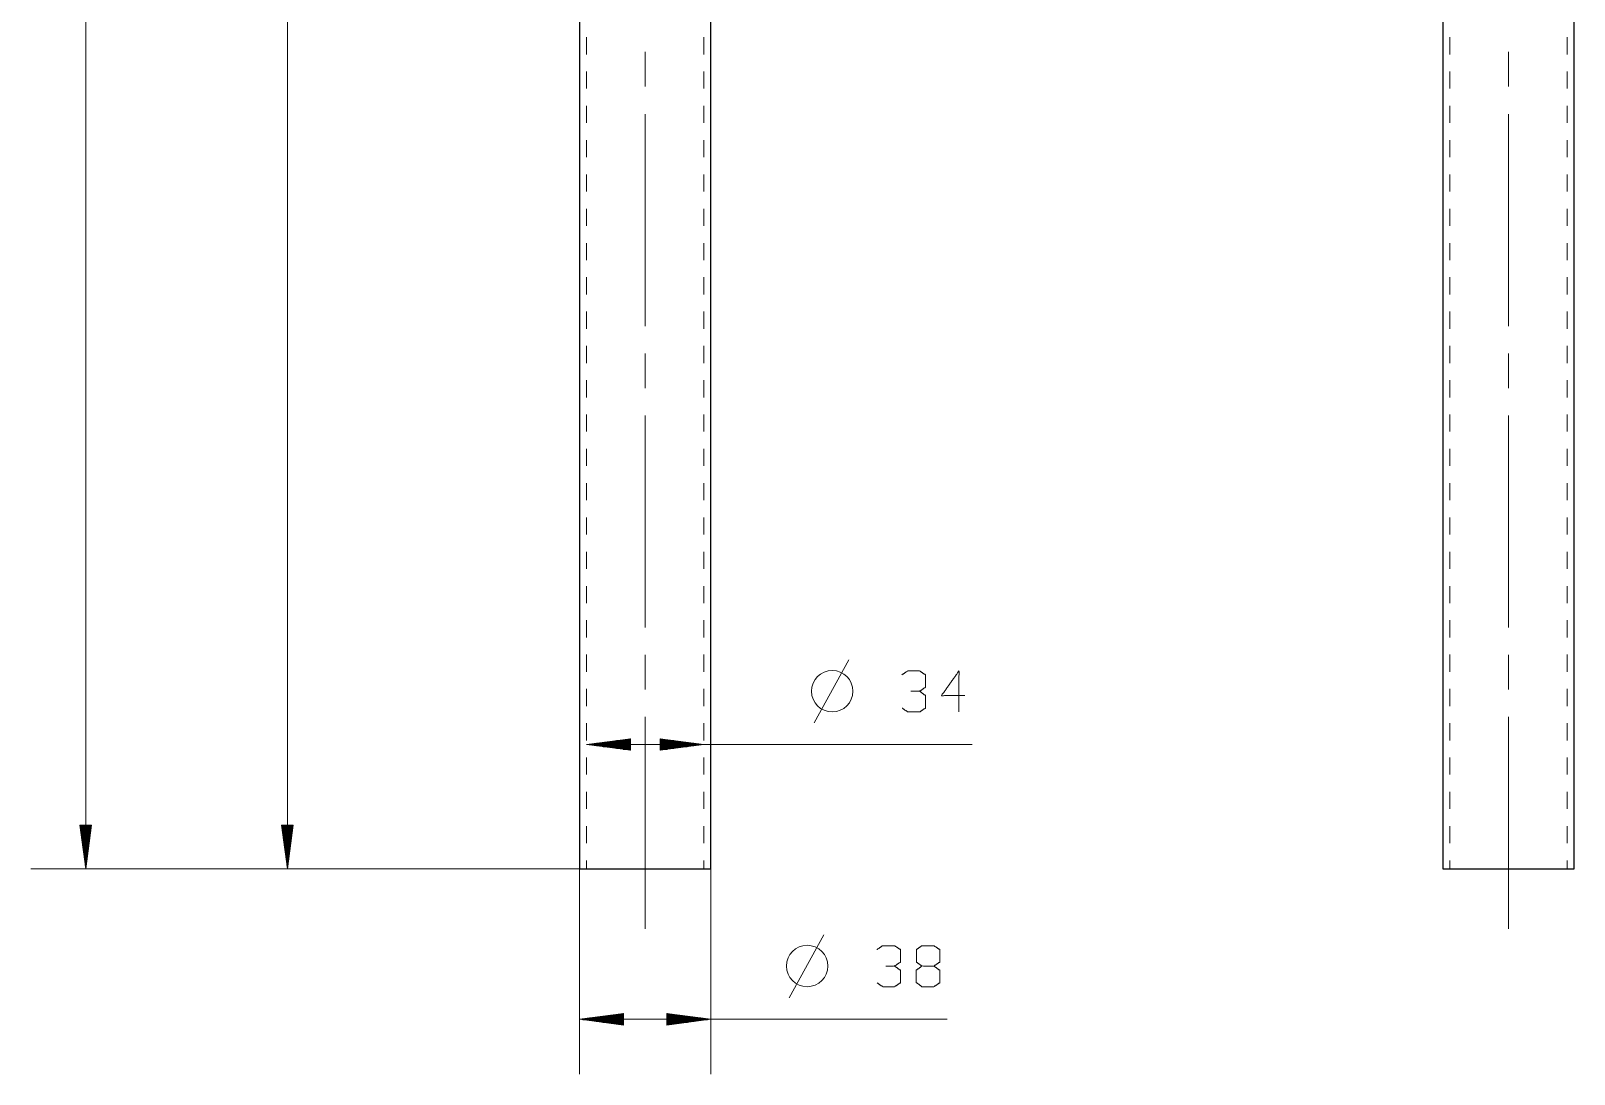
# Model space of a CAD drawing. Header units: millimetres. Extents: x 2210 to 79821, y -19430 to 2344.
# Drawn here: x 10096.8 to 10186.2, y 1576.3 to 1636.7 of the extents above; entities that cross this region are included whole.
import ezdxf

# ---------------------------------------------------------------- set-up
doc = ezdxf.new("R2010")
doc.units = ezdxf.units.MM
doc.layers.add('101', color=7, linetype='Continuous', true_color=0xffffff)

msp = doc.modelspace()

# ---------------------------------------------------------------- linework, layer by layer
at = {"layer": '101', "color": 22, "linetype": 'Continuous', "lineweight": 18}
for p, q in [((10100.019, 1588.147), (10100.019, 1754.682)), ((10111.699, 1588.147), (10111.699, 1733.147)), ((10131.568, 1595.689), (10129.028, 1595.354)), ((10131.568, 1595.532), (10130.379, 1595.532)), ((10131.568, 1595.583), (10130.765, 1595.583)), ((10131.568, 1595.634), (10131.151, 1595.634)), ((10131.568, 1595.685), (10131.537, 1595.685)), ((10131.568, 1595.685), (10131.537, 1595.685)), ((10131.568, 1595.02), (10131.568, 1595.689)), ((10135.828, 1595.354), (10133.288, 1595.689)), ((10133.288, 1595.689), (10133.288, 1595.02)), ((10133.288, 1595.685), (10133.32, 1595.685)), ((10133.288, 1595.685), (10133.32, 1595.685)), ((10133.288, 1595.634), (10133.706, 1595.634)), ((10133.288, 1595.583), (10134.092, 1595.583)), ((10133.288, 1595.532), (10134.478, 1595.532)), ((10129.028, 1595.354), (10131.568, 1595.02)), ((10129.028, 1595.354), (10151.372, 1595.354)), ((10131.568, 1595.38), (10129.221, 1595.38)), ((10131.568, 1595.329), (10129.221, 1595.329)), ((10131.568, 1595.431), (10129.607, 1595.431)), ((10131.568, 1595.278), (10129.607, 1595.278)), ((10131.568, 1595.481), (10129.993, 1595.481)), ((10131.568, 1595.227), (10129.993, 1595.227)), ((10131.568, 1595.177), (10130.379, 1595.177)), ((10131.568, 1595.126), (10130.765, 1595.126)), ((10131.568, 1595.075), (10131.151, 1595.075)), ((10131.568, 1595.024), (10131.537, 1595.024)), ((10131.568, 1595.024), (10131.537, 1595.024)), ((10133.288, 1595.481), (10134.864, 1595.481)), ((10133.288, 1595.431), (10135.25, 1595.431)), ((10133.288, 1595.38), (10135.636, 1595.38)), ((10133.288, 1595.02), (10135.828, 1595.354)), ((10133.288, 1595.329), (10135.636, 1595.329)), ((10133.288, 1595.278), (10135.25, 1595.278)), ((10133.288, 1595.227), (10134.864, 1595.227)), ((10133.288, 1595.177), (10134.478, 1595.177)), ((10133.288, 1595.126), (10134.092, 1595.126)), ((10133.288, 1595.075), (10133.706, 1595.075)), ((10133.288, 1595.024), (10133.32, 1595.024)), ((10133.288, 1595.024), (10133.32, 1595.024)), ((10099.685, 1590.687), (10100.019, 1588.147)), ((10100.354, 1590.687), (10099.685, 1590.687)), ((10099.689, 1590.687), (10099.689, 1590.655)), ((10099.689, 1590.687), (10099.689, 1590.655)), ((10099.74, 1590.687), (10099.74, 1590.269)), ((10099.791, 1590.687), (10099.791, 1589.883)), ((10099.841, 1590.687), (10099.841, 1589.497)), ((10099.892, 1590.687), (10099.892, 1589.111)), ((10099.943, 1590.687), (10099.943, 1588.726)), ((10099.994, 1590.687), (10099.994, 1588.34)), ((10100.019, 1588.147), (10100.354, 1590.687)), ((10100.045, 1590.687), (10100.045, 1588.34)), ((10100.095, 1590.687), (10100.095, 1588.726)), ((10100.146, 1590.687), (10100.146, 1589.111)), ((10100.197, 1590.687), (10100.197, 1589.497)), ((10100.248, 1590.687), (10100.248, 1589.883)), ((10100.299, 1590.687), (10100.299, 1590.269)), ((10100.349, 1590.687), (10100.349, 1590.655)), ((10100.349, 1590.687), (10100.349, 1590.655)), ((10112.033, 1590.687), (10111.365, 1590.687)), ((10111.365, 1590.687), (10111.699, 1588.147)), ((10111.369, 1590.687), (10111.369, 1590.655)), ((10111.369, 1590.687), (10111.369, 1590.655)), ((10111.42, 1590.687), (10111.42, 1590.269)), ((10111.47, 1590.687), (10111.47, 1589.883)), ((10111.521, 1590.687), (10111.521, 1589.497)), ((10111.572, 1590.687), (10111.572, 1589.111)), ((10111.623, 1590.687), (10111.623, 1588.726)), ((10111.674, 1590.687), (10111.674, 1588.34)), ((10111.699, 1588.147), (10112.033, 1590.687)), ((10111.724, 1590.687), (10111.724, 1588.34)), ((10111.775, 1590.687), (10111.775, 1588.726)), ((10111.826, 1590.687), (10111.826, 1589.111)), ((10111.877, 1590.687), (10111.877, 1589.497)), ((10111.928, 1590.687), (10111.928, 1589.883)), ((10111.978, 1590.687), (10111.978, 1590.269)), ((10112.029, 1590.687), (10112.029, 1590.655)), ((10112.029, 1590.687), (10112.029, 1590.655)), ((10128.628, 1588.147), (10096.844, 1588.147)), ((10128.628, 1588.147), (10108.524, 1588.147)), ((10128.628, 1588.147), (10128.628, 1576.267)), ((10136.228, 1588.147), (10136.228, 1576.267)), ((10131.168, 1579.776), (10128.628, 1579.442)), ((10128.628, 1579.442), (10131.168, 1579.107)), ((10128.628, 1579.442), (10149.921, 1579.442)), ((10131.168, 1579.467), (10128.821, 1579.467)), ((10131.168, 1579.518), (10129.207, 1579.518)), ((10131.168, 1579.569), (10129.593, 1579.569)), ((10131.168, 1579.62), (10129.979, 1579.62)), ((10131.168, 1579.67), (10130.365, 1579.67)), ((10131.168, 1579.721), (10130.751, 1579.721)), ((10131.168, 1579.772), (10131.137, 1579.772)), ((10131.168, 1579.772), (10131.137, 1579.772)), ((10131.168, 1579.107), (10131.168, 1579.776)), ((10136.228, 1579.442), (10133.688, 1579.776)), ((10133.688, 1579.776), (10133.688, 1579.107)), ((10133.688, 1579.772), (10133.72, 1579.772)), ((10133.688, 1579.772), (10133.72, 1579.772)), ((10133.688, 1579.721), (10134.106, 1579.721)), ((10133.688, 1579.67), (10134.492, 1579.67)), ((10133.688, 1579.62), (10134.878, 1579.62)), ((10133.688, 1579.569), (10135.264, 1579.569)), ((10133.688, 1579.518), (10135.65, 1579.518)), ((10133.688, 1579.467), (10136.036, 1579.467)), ((10133.688, 1579.107), (10136.228, 1579.442)), ((10131.168, 1579.416), (10128.821, 1579.416)), ((10131.168, 1579.366), (10129.207, 1579.366)), ((10131.168, 1579.315), (10129.593, 1579.315)), ((10131.168, 1579.264), (10129.979, 1579.264)), ((10131.168, 1579.213), (10130.365, 1579.213)), ((10131.168, 1579.162), (10130.751, 1579.162)), ((10131.168, 1579.112), (10131.137, 1579.112)), ((10131.168, 1579.112), (10131.137, 1579.112)), ((10133.688, 1579.416), (10136.036, 1579.416)), ((10133.688, 1579.366), (10135.65, 1579.366)), ((10133.688, 1579.315), (10135.264, 1579.315)), ((10133.688, 1579.264), (10134.878, 1579.264)), ((10133.688, 1579.213), (10134.492, 1579.213)), ((10133.688, 1579.162), (10134.106, 1579.162)), ((10133.688, 1579.112), (10133.72, 1579.112)), ((10133.688, 1579.112), (10133.72, 1579.112))]:
    msp.add_line(p, q, dxfattribs=at)
at = {"layer": '101', "color": 92, "linetype": 'Continuous', "lineweight": 25}
for p, q in [((10128.628, 1733.147), (10128.628, 1588.147)), ((10136.228, 1588.147), (10136.228, 1733.147)), ((10178.628, 1733.147), (10178.628, 1588.147)), ((10186.228, 1588.147), (10186.228, 1733.147))]:
    msp.add_line(p, q, dxfattribs=at)
at = {"layer": '101', "color": 53, "linetype": 'Continuous', "lineweight": 18}
for p, q in [((10129.028, 1636.315), (10129.028, 1635.321)), ((10135.828, 1635.321), (10135.828, 1636.315)), ((10179.028, 1636.315), (10179.028, 1635.321)), ((10185.828, 1635.321), (10185.828, 1636.315)), ((10129.028, 1634.328), (10129.028, 1633.335)), ((10135.828, 1633.335), (10135.828, 1634.328)), ((10179.028, 1634.328), (10179.028, 1633.335)), ((10185.828, 1633.335), (10185.828, 1634.328)), ((10129.028, 1632.342), (10129.028, 1631.349)), ((10135.828, 1631.349), (10135.828, 1632.342)), ((10179.028, 1632.342), (10179.028, 1631.349)), ((10185.828, 1631.349), (10185.828, 1632.342)), ((10129.028, 1630.356), (10129.028, 1629.363)), ((10135.828, 1629.363), (10135.828, 1630.356)), ((10179.028, 1630.356), (10179.028, 1629.363)), ((10185.828, 1629.363), (10185.828, 1630.356)), ((10129.028, 1628.369), (10129.028, 1627.376)), ((10135.828, 1627.376), (10135.828, 1628.369)), ((10179.028, 1628.369), (10179.028, 1627.376)), ((10185.828, 1627.376), (10185.828, 1628.369)), ((10129.028, 1626.383), (10129.028, 1625.39)), ((10135.828, 1625.39), (10135.828, 1626.383)), ((10179.028, 1626.383), (10179.028, 1625.39)), ((10185.828, 1625.39), (10185.828, 1626.383)), ((10129.028, 1624.397), (10129.028, 1623.404)), ((10135.828, 1623.404), (10135.828, 1624.397)), ((10179.028, 1624.397), (10179.028, 1623.404)), ((10185.828, 1623.404), (10185.828, 1624.397)), ((10129.028, 1622.411), (10129.028, 1621.417)), ((10135.828, 1621.417), (10135.828, 1622.411)), ((10179.028, 1622.411), (10179.028, 1621.417)), ((10185.828, 1621.417), (10185.828, 1622.411)), ((10129.028, 1620.424), (10129.028, 1619.431)), ((10135.828, 1619.431), (10135.828, 1620.424)), ((10179.028, 1620.424), (10179.028, 1619.431)), ((10185.828, 1619.431), (10185.828, 1620.424)), ((10129.028, 1618.438), (10129.028, 1617.445)), ((10135.828, 1617.445), (10135.828, 1618.438)), ((10179.028, 1618.438), (10179.028, 1617.445)), ((10185.828, 1617.445), (10185.828, 1618.438)), ((10129.028, 1616.452), (10129.028, 1615.458)), ((10135.828, 1615.458), (10135.828, 1616.452)), ((10179.028, 1616.452), (10179.028, 1615.458)), ((10185.828, 1615.458), (10185.828, 1616.452)), ((10129.028, 1614.465), (10129.028, 1613.472)), ((10135.828, 1613.472), (10135.828, 1614.465)), ((10179.028, 1614.465), (10179.028, 1613.472)), ((10185.828, 1613.472), (10185.828, 1614.465)), ((10129.028, 1612.479), (10129.028, 1611.486)), ((10135.828, 1611.486), (10135.828, 1612.479)), ((10179.028, 1612.479), (10179.028, 1611.486)), ((10185.828, 1611.486), (10185.828, 1612.479)), ((10129.028, 1610.493), (10129.028, 1609.5)), ((10135.828, 1609.5), (10135.828, 1610.493)), ((10179.028, 1610.493), (10179.028, 1609.5)), ((10185.828, 1609.5), (10185.828, 1610.493)), ((10129.028, 1608.506), (10129.028, 1607.513)), ((10135.828, 1607.513), (10135.828, 1608.506)), ((10179.028, 1608.506), (10179.028, 1607.513)), ((10185.828, 1607.513), (10185.828, 1608.506)), ((10129.028, 1606.52), (10129.028, 1605.527)), ((10135.828, 1605.527), (10135.828, 1606.52)), ((10179.028, 1606.52), (10179.028, 1605.527)), ((10185.828, 1605.527), (10185.828, 1606.52)), ((10129.028, 1604.534), (10129.028, 1603.541)), ((10135.828, 1603.541), (10135.828, 1604.534)), ((10179.028, 1604.534), (10179.028, 1603.541)), ((10185.828, 1603.541), (10185.828, 1604.534)), ((10129.028, 1602.548), (10129.028, 1601.554)), ((10135.828, 1601.554), (10135.828, 1602.548)), ((10179.028, 1602.548), (10179.028, 1601.554)), ((10185.828, 1601.554), (10185.828, 1602.548)), ((10129.028, 1600.561), (10129.028, 1599.568)), ((10135.828, 1599.568), (10135.828, 1600.561)), ((10179.028, 1600.561), (10179.028, 1599.568)), ((10185.828, 1599.568), (10185.828, 1600.561)), ((10129.028, 1598.575), (10129.028, 1597.582)), ((10135.828, 1597.582), (10135.828, 1598.575)), ((10179.028, 1598.575), (10179.028, 1597.582)), ((10185.828, 1597.582), (10185.828, 1598.575)), ((10129.028, 1596.589), (10129.028, 1595.595)), ((10135.828, 1595.595), (10135.828, 1596.589)), ((10179.028, 1596.589), (10179.028, 1595.595)), ((10185.828, 1595.595), (10185.828, 1596.589)), ((10129.028, 1594.602), (10129.028, 1593.609)), ((10135.828, 1593.609), (10135.828, 1594.602)), ((10179.028, 1594.602), (10179.028, 1593.609)), ((10185.828, 1593.609), (10185.828, 1594.602)), ((10129.028, 1592.616), (10129.028, 1591.623)), ((10135.828, 1591.623), (10135.828, 1592.616)), ((10179.028, 1592.616), (10179.028, 1591.623)), ((10185.828, 1591.623), (10185.828, 1592.616)), ((10129.028, 1590.63), (10129.028, 1589.637)), ((10135.828, 1589.637), (10135.828, 1590.63)), ((10179.028, 1590.63), (10179.028, 1589.637)), ((10185.828, 1589.637), (10185.828, 1590.63)), ((10129.028, 1588.643), (10129.028, 1588.147)), ((10135.828, 1588.147), (10135.828, 1588.643)), ((10179.028, 1588.643), (10179.028, 1588.147)), ((10185.828, 1588.147), (10185.828, 1588.643))]:
    msp.add_line(p, q, dxfattribs=at)
at = {"layer": '101', "color": 151, "linetype": 'Continuous', "lineweight": 18}
for p, q in [((10132.428, 1633.455), (10132.428, 1635.462)), ((10182.428, 1633.455), (10182.428, 1635.462)), ((10132.428, 1619.59), (10132.428, 1631.867)), ((10182.428, 1619.59), (10182.428, 1631.867)), ((10132.428, 1615.996), (10132.428, 1618.002)), ((10182.428, 1615.996), (10182.428, 1618.002)), ((10132.428, 1602.131), (10132.428, 1614.408)), ((10182.428, 1602.131), (10182.428, 1614.408)), ((10132.428, 1598.537), (10132.428, 1600.543)), ((10182.428, 1598.537), (10182.428, 1600.543))]:
    msp.add_line(p, q, dxfattribs=at)
at = {"layer": '101', "color": 72, "linetype": 'Continuous', "lineweight": 18}
for p, q in [((10142.219, 1596.603), (10144.219, 1600.253)), ((10140.768, 1580.691), (10142.768, 1584.341))]:
    msp.add_line(p, q, dxfattribs=at)
for centre in [(10143.256, 1598.441), (10141.806, 1582.528)]:
    msp.add_circle(centre, 1.2, dxfattribs=at)
for points, knots in [([(10148.32, 1598.441), (10148.656, 1598.666), (10148.656, 1599.391), (10148.32, 1599.616), (10147.631, 1599.616), (10147.295, 1599.391)], [0, 0, 0.153875, 0.429853, 0.583728, 0.846125, 1, 1]), ([(10150.933, 1598.191), (10149.589, 1598.191), (10150.597, 1599.616), (10150.597, 1597.241)], [0, 0, 0.245869, 0.565295, 1, 1]), ([(10147.313, 1597.466), (10147.631, 1597.241), (10148.32, 1597.241), (10148.656, 1597.466), (10148.656, 1598.191), (10148.32, 1598.441), (10147.808, 1598.441)], [0, 0, 0.124121, 0.343687, 0.472445, 0.703376, 0.836731, 1, 1]), ([(10146.87, 1582.528), (10147.206, 1582.753), (10147.206, 1583.478), (10146.87, 1583.703), (10146.181, 1583.703), (10145.845, 1583.478)], [0, 0, 0.153875, 0.429853, 0.583728, 0.846125, 1, 1]), ([(10148.457, 1582.528), (10148.139, 1582.753), (10148.139, 1583.478), (10148.457, 1583.703), (10149.147, 1583.703), (10149.482, 1583.478), (10149.482, 1582.753), (10149.147, 1582.528), (10148.457, 1582.528), (10148.121, 1582.278), (10148.121, 1581.578), (10148.457, 1581.328), (10149.147, 1581.328), (10149.482, 1581.553), (10149.482, 1582.278), (10149.147, 1582.528)], [0, 0, 0.047573, 0.136085, 0.183659, 0.267815, 0.317165, 0.405677, 0.455028, 0.539184, 0.590297, 0.675756, 0.726869, 0.811025, 0.860376, 0.948887, 1, 1]), ([(10145.863, 1581.553), (10146.181, 1581.328), (10146.87, 1581.328), (10147.206, 1581.553), (10147.206, 1582.278), (10146.87, 1582.528), (10146.358, 1582.528)], [0, 0, 0.124121, 0.343688, 0.472447, 0.703378, 0.836733, 1, 1])]:
    msp.add_open_spline(points, degree=1, knots=knots, dxfattribs=at)
at = {"layer": '101', "color": 151, "linetype": 'Continuous', "lineweight": 18}
for points in [[(10132.428, 1584.672), (10132.428, 1586.259), (10132.428, 1596.949)], [(10182.428, 1584.672), (10182.428, 1586.259), (10182.428, 1596.949)]]:
    msp.add_open_spline(points, degree=1, knots=[0, 0, 0.129302, 1, 1], dxfattribs=at)
at = {"layer": '101', "color": 92, "linetype": 'Continuous', "lineweight": 25}
for points, knots in [([(10128.628, 1588.147), (10128.758, 1588.147), (10129.741, 1588.147), (10130.528, 1588.147), (10132.428, 1588.147)], [0, 0, 0.034074, 0.292893, 0.499999, 1, 1]), ([(10132.428, 1588.147), (10133.412, 1588.147), (10135.115, 1588.147), (10135.719, 1588.147), (10136.228, 1588.147)], [0, 0, 0.258818, 0.707106, 0.866025, 1, 1]), ([(10178.628, 1588.147), (10178.758, 1588.147), (10179.741, 1588.147), (10180.528, 1588.147), (10182.428, 1588.147)], [0, 0, 0.034076, 0.292893, 0.500001, 1, 1]), ([(10182.428, 1588.147), (10183.412, 1588.147), (10185.115, 1588.147), (10186.099, 1588.147), (10186.228, 1588.147)], [0, 0, 0.25882, 0.707104, 0.965926, 1, 1])]:
    msp.add_open_spline(points, degree=1, knots=knots, dxfattribs=at)

doc.saveas('drawing.dxf')
